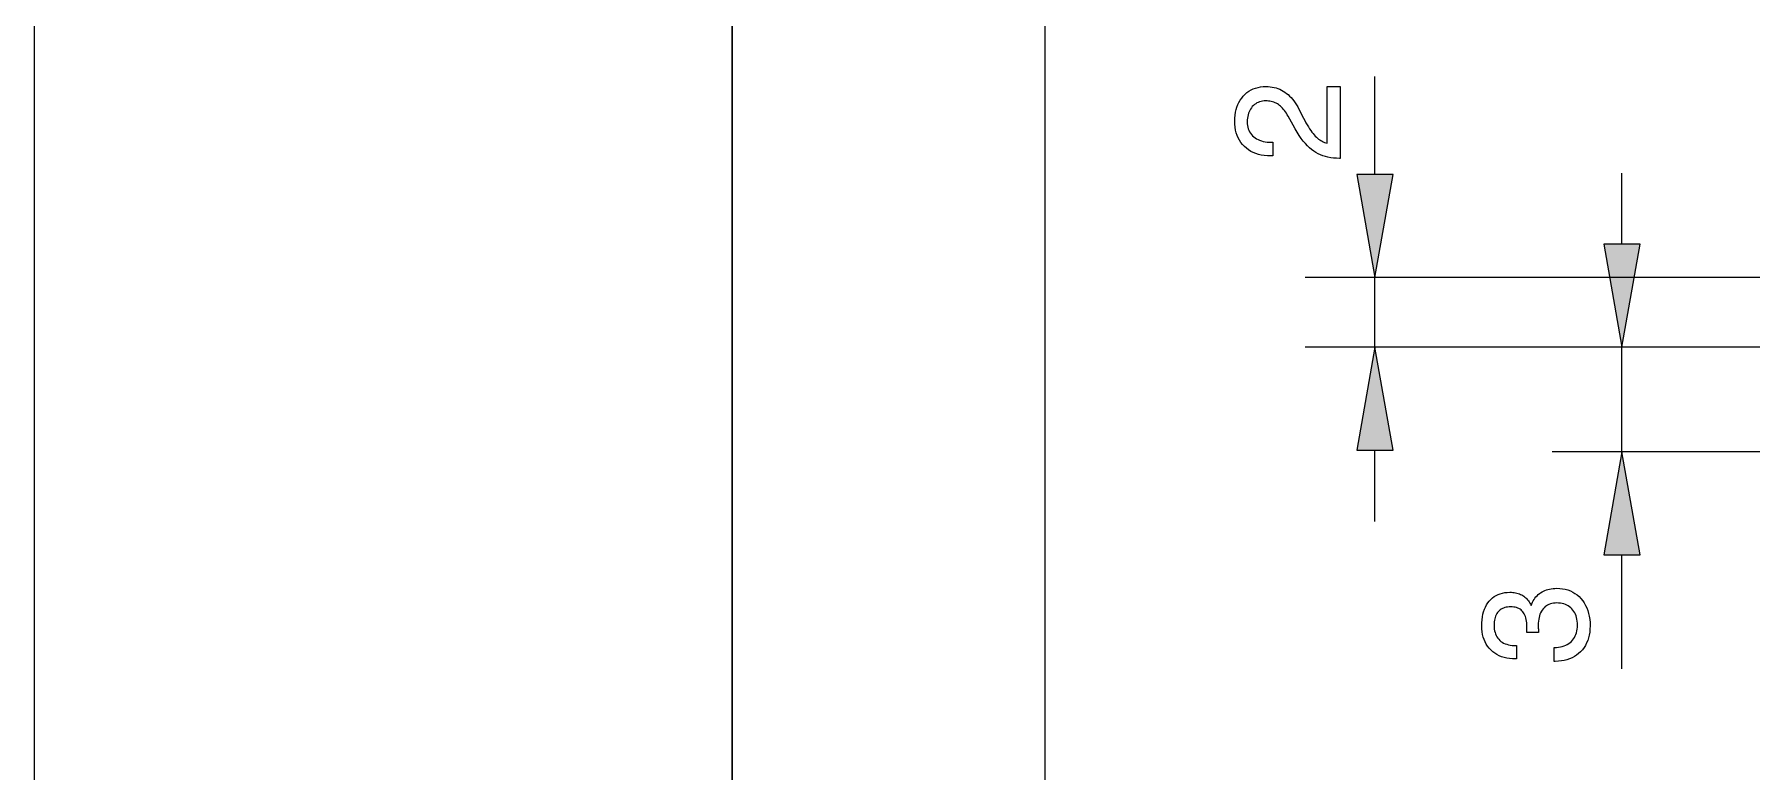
# Model space of a CAD drawing. Extents: x 0 to 297, y 0 to 420.
# Drawn here: x 0 to 49.23, y 130.82 to 151.97 of the extents above; entities that cross this region are included whole.
import ezdxf

# ---------------------------------------------------------------- set-up
doc = ezdxf.new("R2010")
doc.units = 0

msp = doc.modelspace()

# ---------------------------------------------------------------- linework, layer by layer
at = {"color": 7, "lineweight": 13}
for p, q in [((0, 0), (0, 420)), ((28.981, 129.944), (28.981, 364.335)), ((68.375, 144.99), (36.43, 144.99)), ((67.775, 142.99), (36.43, 142.99)), ((67.775, 142.99), (43.512, 142.99)), ((67.775, 139.99), (43.512, 139.99))]:
    msp.add_line(p, q, dxfattribs=at)
at = {"color": 7, "lineweight": 30}
msp.add_line((20, 5), (20, 415), dxfattribs=at)
at = {"color": 7, "lineweight": 13, "ltscale": 0.070457}
msp.add_line((38.43, 147.944), (38.43, 150.762), dxfattribs=at)
at = {"color": 7, "lineweight": 13, "ltscale": 0.051139}
for p, q in [((45.512, 145.944), (45.512, 147.99)), ((38.43, 137.99), (38.43, 140.035))]:
    msp.add_line(p, q, dxfattribs=at)
at = {"color": 7, "lineweight": 13, "ltscale": 0.05}
msp.add_line((38.43, 142.99), (38.43, 144.99), dxfattribs=at)
at = {"color": 7, "lineweight": 13, "ltscale": 0.075}
msp.add_line((45.512, 139.99), (45.512, 142.99), dxfattribs=at)
at = {"color": 7, "lineweight": 13, "ltscale": 0.081627}
msp.add_line((45.512, 133.77), (45.512, 137.035), dxfattribs=at)
at = {"color": 7, "lineweight": 13}
for points in [[(37.43, 148.41), (37.418, 148.41), (37.33, 148.412), (37.246, 148.418), (37.164, 148.428), (37.085, 148.443), (37.01, 148.461), (36.937, 148.484), (36.867, 148.511), (36.8, 148.542), (36.736, 148.577), (36.675, 148.616), (36.615, 148.661), (36.555, 148.712), (36.496, 148.77), (36.437, 148.835), (36.378, 148.906), (36.319, 148.984), (36.26, 149.069), (36.201, 149.16), (36.142, 149.258), (36.083, 149.362), (35.944, 149.618), (35.919, 149.662), (35.893, 149.704), (35.867, 149.744), (35.84, 149.781), (35.812, 149.816), (35.784, 149.849), (35.755, 149.878), (35.726, 149.906), (35.695, 149.93), (35.665, 149.953), (35.633, 149.973), (35.601, 149.991), (35.567, 150.007), (35.532, 150.02), (35.496, 150.032), (35.459, 150.041), (35.421, 150.049), (35.382, 150.054), (35.342, 150.057), (35.301, 150.058), (35.254, 150.057), (35.209, 150.052), (35.166, 150.043), (35.125, 150.032), (35.086, 150.017), (35.048, 149.999), (35.013, 149.978), (34.979, 149.954), (34.947, 149.926), (34.916, 149.895), (34.889, 149.861), (34.864, 149.825), (34.842, 149.787), (34.823, 149.746), (34.806, 149.704), (34.793, 149.659), (34.783, 149.612), (34.776, 149.563), (34.771, 149.511), (34.77, 149.457), (34.772, 149.404), (34.777, 149.353), (34.787, 149.305), (34.8, 149.258), (34.816, 149.214), (34.837, 149.172), (34.861, 149.133), (34.889, 149.096), (34.92, 149.061), (34.955, 149.028), (34.994, 148.998), (35.035, 148.972), (35.079, 148.948), (35.126, 148.928), (35.176, 148.911), (35.228, 148.896), (35.283, 148.885), (35.341, 148.878), (35.402, 148.873), (35.466, 148.871), (35.501, 148.871), (35.501, 148.479), (35.44, 148.479), (35.347, 148.482), (35.258, 148.49), (35.173, 148.503), (35.092, 148.522), (35.015, 148.547), (34.942, 148.576), (34.873, 148.611), (34.807, 148.652), (34.746, 148.698), (34.689, 148.749), (34.636, 148.805), (34.589, 148.865), (34.547, 148.928), (34.511, 148.996), (34.481, 149.067), (34.456, 149.142), (34.436, 149.221), (34.423, 149.304), (34.414, 149.39), (34.411, 149.481), (34.414, 149.567), (34.421, 149.651), (34.434, 149.731), (34.451, 149.808), (34.473, 149.881), (34.5, 149.951), (34.532, 150.017), (34.569, 150.08), (34.611, 150.14), (34.658, 150.196), (34.709, 150.248), (34.763, 150.295), (34.82, 150.336), (34.88, 150.371), (34.943, 150.401), (35.009, 150.426), (35.079, 150.445), (35.151, 150.458), (35.227, 150.467), (35.305, 150.469), (35.367, 150.468), (35.426, 150.463), (35.484, 150.455), (35.541, 150.444), (35.596, 150.429), (35.65, 150.412), (35.701, 150.391), (35.752, 150.367), (35.801, 150.34), (35.848, 150.309), (35.894, 150.275), (35.939, 150.238), (35.982, 150.198), (36.025, 150.154), (36.066, 150.107), (36.105, 150.056), (36.144, 150.002), (36.181, 149.945), (36.217, 149.884), (36.252, 149.82), (36.381, 149.567), (36.418, 149.497), (36.454, 149.431), (36.49, 149.369), (36.525, 149.311), (36.559, 149.257), (36.593, 149.208), (36.626, 149.162), (36.658, 149.12), (36.689, 149.083), (36.72, 149.049), (36.751, 149.019), (36.782, 148.991), (36.814, 148.965), (36.847, 148.941), (36.881, 148.919), (36.915, 148.899), (36.95, 148.882), (36.986, 148.866), (37.022, 148.853), (37.059, 148.842), (37.059, 150.469), (37.43, 150.469)], [(37.909, 147.944), (38.43, 144.99), (38.951, 147.944)], [(44.991, 145.944), (45.512, 142.99), (46.033, 145.944)], [(38.951, 140.035), (38.43, 142.99), (37.909, 140.035)], [(46.033, 137.035), (45.512, 139.99), (44.991, 137.035)], [(43.571, 133.981), (43.571, 134.379), (43.633, 134.382), (43.692, 134.388), (43.748, 134.398), (43.802, 134.41), (43.852, 134.426), (43.9, 134.445), (43.944, 134.467), (43.986, 134.493), (44.025, 134.521), (44.062, 134.553), (44.095, 134.588), (44.124, 134.626), (44.15, 134.666), (44.173, 134.709), (44.192, 134.754), (44.208, 134.803), (44.22, 134.854), (44.229, 134.907), (44.234, 134.963), (44.236, 135.022), (44.234, 135.08), (44.229, 135.135), (44.221, 135.188), (44.21, 135.238), (44.196, 135.286), (44.179, 135.331), (44.158, 135.374), (44.134, 135.414), (44.107, 135.452), (44.077, 135.487), (44.045, 135.52), (44.009, 135.548), (43.972, 135.574), (43.932, 135.596), (43.89, 135.615), (43.845, 135.63), (43.798, 135.642), (43.749, 135.65), (43.697, 135.655), (43.643, 135.657), (43.594, 135.655), (43.547, 135.65), (43.503, 135.642), (43.46, 135.63), (43.42, 135.615), (43.382, 135.597), (43.346, 135.575), (43.313, 135.55), (43.281, 135.521), (43.252, 135.489), (43.225, 135.454), (43.202, 135.417), (43.181, 135.377), (43.162, 135.334), (43.147, 135.288), (43.134, 135.239), (43.125, 135.188), (43.117, 135.134), (43.113, 135.078), (43.112, 135.018), (43.112, 135.01), (43.112, 135.001), (43.112, 134.993), (43.112, 134.984), (43.112, 134.975), (43.113, 134.966), (43.113, 134.957), (43.113, 134.948), (43.114, 134.939), (43.114, 134.93), (43.114, 134.92), (43.115, 134.91), (43.115, 134.899), (43.116, 134.888), (43.117, 134.876), (43.117, 134.863), (43.118, 134.85), (43.119, 134.837), (43.119, 134.822), (43.12, 134.807), (42.781, 134.807), (42.781, 134.817), (42.782, 134.826), (42.782, 134.835), (42.782, 134.844), (42.783, 134.853), (42.783, 134.861), (42.783, 134.87), (42.784, 134.879), (42.784, 134.887), (42.784, 134.896), (42.784, 134.904), (42.784, 134.913), (42.785, 134.921), (42.785, 134.929), (42.785, 134.936), (42.785, 134.944), (42.785, 134.952), (42.785, 134.959), (42.785, 134.967), (42.785, 134.974), (42.784, 135.031), (42.781, 135.084), (42.775, 135.135), (42.767, 135.183), (42.756, 135.227), (42.744, 135.269), (42.729, 135.307), (42.712, 135.343), (42.692, 135.375), (42.67, 135.405), (42.646, 135.432), (42.619, 135.456), (42.59, 135.477), (42.559, 135.495), (42.525, 135.51), (42.489, 135.523), (42.45, 135.533), (42.409, 135.54), (42.365, 135.544), (42.319, 135.545), (42.275, 135.544), (42.232, 135.54), (42.192, 135.533), (42.154, 135.523), (42.118, 135.511), (42.084, 135.496), (42.052, 135.479), (42.022, 135.458), (41.995, 135.435), (41.969, 135.409), (41.946, 135.381), (41.925, 135.35), (41.907, 135.317), (41.891, 135.281), (41.878, 135.243), (41.867, 135.203), (41.858, 135.161), (41.852, 135.115), (41.848, 135.068), (41.847, 135.018), (41.849, 134.962), (41.853, 134.909), (41.862, 134.859), (41.873, 134.811), (41.888, 134.766), (41.905, 134.724), (41.926, 134.684), (41.951, 134.648), (41.978, 134.614), (42.009, 134.583), (42.043, 134.555), (42.08, 134.529), (42.12, 134.507), (42.163, 134.488), (42.21, 134.471), (42.259, 134.458), (42.311, 134.448), (42.366, 134.44), (42.424, 134.436), (42.486, 134.434), (42.486, 134.051), (42.456, 134.051), (42.37, 134.053), (42.287, 134.061), (42.208, 134.074), (42.132, 134.091), (42.06, 134.115), (41.992, 134.143), (41.927, 134.176), (41.866, 134.214), (41.808, 134.258), (41.754, 134.307), (41.705, 134.36), (41.66, 134.416), (41.621, 134.476), (41.587, 134.54), (41.558, 134.607), (41.535, 134.678), (41.516, 134.753), (41.503, 134.831), (41.495, 134.912), (41.493, 134.997), (41.495, 135.087), (41.501, 135.173), (41.512, 135.254), (41.527, 135.332), (41.546, 135.405), (41.569, 135.474), (41.597, 135.539), (41.629, 135.6), (41.665, 135.657), (41.706, 135.71), (41.75, 135.758), (41.798, 135.801), (41.849, 135.839), (41.903, 135.872), (41.961, 135.899), (42.022, 135.922), (42.086, 135.94), (42.154, 135.953), (42.226, 135.96), (42.3, 135.963), (42.343, 135.962), (42.385, 135.959), (42.425, 135.954), (42.464, 135.947), (42.502, 135.939), (42.538, 135.928), (42.573, 135.916), (42.607, 135.901), (42.64, 135.885), (42.671, 135.867), (42.701, 135.847), (42.73, 135.825), (42.757, 135.801), (42.783, 135.775), (42.807, 135.748), (42.829, 135.719), (42.851, 135.688), (42.87, 135.655), (42.889, 135.62), (42.905, 135.583), (42.924, 135.631), (42.945, 135.675), (42.967, 135.718), (42.992, 135.758), (43.019, 135.796), (43.047, 135.832), (43.078, 135.865), (43.11, 135.896), (43.145, 135.925), (43.181, 135.951), (43.22, 135.975), (43.26, 135.996), (43.302, 136.015), (43.345, 136.031), (43.391, 136.045), (43.438, 136.056), (43.486, 136.065), (43.537, 136.071), (43.589, 136.075), (43.643, 136.077), (43.728, 136.074), (43.809, 136.065), (43.887, 136.05), (43.962, 136.029), (44.033, 136.003), (44.1, 135.97), (44.165, 135.932), (44.225, 135.888), (44.283, 135.837), (44.337, 135.781), (44.386, 135.72), (44.431, 135.656), (44.47, 135.587), (44.504, 135.514), (44.533, 135.438), (44.556, 135.357), (44.575, 135.273), (44.588, 135.185), (44.596, 135.093), (44.598, 134.997), (44.595, 134.906), (44.587, 134.819), (44.574, 134.736), (44.555, 134.656), (44.53, 134.58), (44.5, 134.508), (44.465, 134.44), (44.424, 134.375), (44.378, 134.314), (44.326, 134.257), (44.27, 134.205), (44.21, 134.158), (44.147, 134.116), (44.08, 134.08), (44.009, 134.05), (43.935, 134.025), (43.857, 134.006), (43.775, 133.992), (43.69, 133.984), (43.601, 133.981)]]:
    msp.add_lwpolyline(points, close=True, dxfattribs=at)
for points in [[(37.909, 147.944), (38.43, 144.99), (37.909, 147.944), (38.951, 147.944)], [(44.991, 145.944), (45.512, 142.99), (44.991, 145.944), (46.033, 145.944)], [(38.951, 140.035), (38.43, 142.99), (38.951, 140.035), (37.909, 140.035)], [(46.033, 137.035), (45.512, 139.99), (46.033, 137.035), (44.991, 137.035)]]:
    msp.add_solid(points, dxfattribs=at)

doc.saveas('drawing.dxf')
